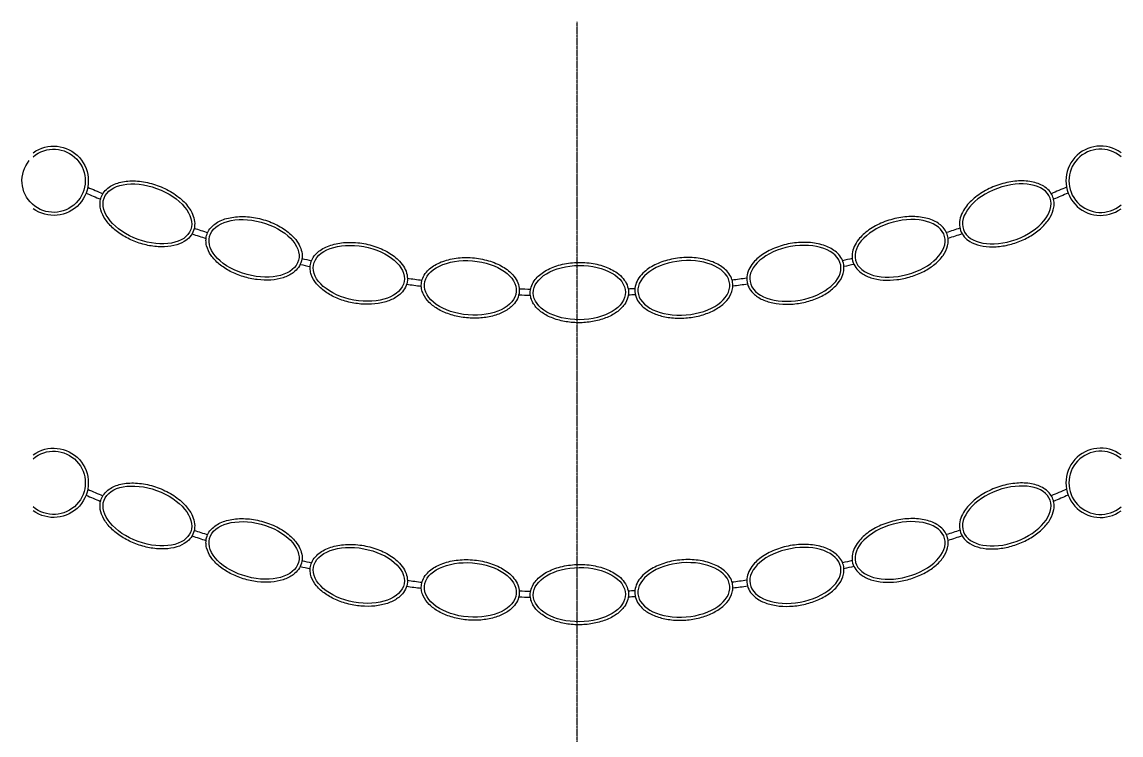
# Model space of a CAD drawing. Extents: x 1332 to 175445, y 256143 to 386027.
# Drawn here: x 76751 to 77478, y 273753 to 274225 of the extents above; entities that cross this region are included whole.
import ezdxf

# ---------------------------------------------------------------- set-up
doc = ezdxf.new("R2010")
doc.units = 0
doc.header["$LTSCALE"] = 10
doc.header["$MEASUREMENT"] = 0
doc.linetypes.add('DOTE', pattern=[2.42, 2, -0.2, 0.02, -0.2])
for name, color, linetype in [('00-Palm-道路中线', 1, 'DOTE'), ('00-填充', 8, 'Continuous'), ('00-立面细', 2, 'Continuous')]:
    doc.layers.add(name, color=color, linetype=linetype)

# ---------------------------------------------------------------- blocks, each defined once
blk = doc.blocks.new('SL')
at = {"layer": '00-填充', "color": 8}
for points in [[(-10, 1030.36, -22.858201), (-12.57, 1027.76, -2.293278)], [(710, 1030.36, 2.161467), (710, 998.44, 2.293278)], [(-10, 830.36, -2.161467), (-10, 798.44, -2.293278)], [(710, 830.36, 2.161467), (710, 798.44, 2.293278)]]:
    blk.add_lwpolyline(points, format="xyb", dxfattribs=at)
at = {"layer": '00-填充'}
for points in [[(-10, 1032.91, -1.972167), (-10, 995.89)], [(710, 1032.91, 1.972167), (710, 995.89)], [(25.01, 1006.27, 0.003239), (34.62, 1002.12, 0.003239)], [(26.11, 1010.16, 0.0034), (36.14, 1005.82, 0.0034)], [(673.89, 1010.16, -0.0034), (663.86, 1005.82, -0.0034)], [(674.98, 1006.27, -0.003239), (665.38, 1002.12, -0.003239)], [(96.62, 982.99, 0.002918), (105.54, 980.08, 0.002918)], [(603.38, 982.99, -0.002918), (594.46, 980.08, -0.002918)], [(95.16, 979.26, 0.003028), (104.46, 976.23, 0.003028)], [(604.84, 979.26, -0.003028), (595.54, 976.23, -0.003028)], [(167.92, 962.9, 0.002029), (174.28, 961.45, 0.002029)], [(532.08, 962.9, -0.002029), (525.72, 961.45, -0.002029)], [(166.79, 959.05, 0.002091), (173.38, 957.55, 0.002091)], [(533.21, 959.05, -0.002091), (526.62, 957.55, -0.002091)], [(237.18, 945.92, 0.003038), (246.91, 944.61, 0.003038)], [(237.7, 949.88, 0.003038), (247.38, 948.58, 0.003038)], [(462.3, 949.88, -0.003038), (452.62, 948.58, -0.003038)], [(462.82, 945.92, -0.003038), (453.09, 944.61, -0.003038)], [(311.42, 938.92, 0.002382), (319.11, 938.59, 0.002382)], [(311.72, 942.91, 0.002341), (319.24, 942.59, 0.002341)], [(388.28, 942.91, -0.001385), (383.83, 942.71, -0.001385)], [(388.58, 938.92, -0.001456), (383.88, 938.71, -0.001456)], [(-10, 832.91, -1.972167), (-10, 795.89, -1.169268)], [(710, 832.91, 1.972167), (710, 795.89, 1.169268)], [(26.11, 810.16, 0.0034), (36.14, 805.82, 0.0034)], [(673.89, 810.16, -0.0034), (663.86, 805.82, -0.0034)], [(25.01, 806.27, 0.003239), (34.62, 802.12, 0.003239)], [(674.98, 806.27, -0.003239), (665.38, 802.12, -0.003239)], [(95.16, 779.26, 0.003028), (104.46, 776.23, 0.003028)], [(96.62, 782.99, 0.002918), (105.54, 780.08, 0.002918)], [(603.38, 782.99, -0.002918), (594.46, 780.08, -0.002918)], [(604.84, 779.26, -0.003028), (595.54, 776.23, -0.003028)], [(166.79, 759.05, 0.002091), (173.38, 757.55, 0.002091)], [(167.92, 762.9, 0.002029), (174.28, 761.45, 0.002029)], [(532.08, 762.9, -0.002029), (525.72, 761.45, -0.002029)], [(533.21, 759.05, -0.002091), (526.62, 757.55, -0.002091)], [(237.7, 749.88, 0.003038), (247.38, 748.58, 0.003038)], [(462.3, 749.88, -0.003038), (452.62, 748.58, -0.003038)], [(237.18, 745.92, 0.003038), (246.91, 744.61, 0.003038)], [(311.72, 742.91, 0.002341), (319.24, 742.59, 0.002341)], [(388.28, 742.91, -0.001385), (383.83, 742.71, -0.001385)], [(462.82, 745.92, -0.003038), (453.09, 744.61, -0.003038)], [(311.42, 738.92, 0.002382), (319.11, 738.59, 0.002382)], [(388.58, 738.92, -0.001456), (383.88, 738.71, -0.001456)]]:
    blk.add_lwpolyline(points, format="xyb", dxfattribs=at)
at = {"layer": '00-填充', "color": 8}
for centre, major_axis in [((65.6, 992.46), (-28.67, 10.42)), ((136.2, 969.65), (-29.46, 7.91)), ((205.53, 953.11), (-30, 5.49)), ((279.33, 943.48), (-30.4, 2.5)), ((351.51, 940.38), (-30.5, -0.29)), ((65.6, 792.46), (-28.67, 10.42)), ((136.2, 769.65), (-29.46, 7.91)), ((205.53, 753.11), (-30, 5.49)), ((279.33, 743.48), (-30.4, 2.5)), ((351.51, 740.38), (-30.5, -0.29))]:
    blk.add_ellipse(centre, major_axis=major_axis, ratio=0.589064, dxfattribs=at)
at = {"layer": '00-填充', "color": 8, "extrusion": (0, 0, -1)}
for centre, major_axis in [((634.4, 992.46), (28.67, 10.42)), ((563.8, 969.65), (29.46, 7.91)), ((494.47, 953.11), (30, 5.49)), ((420.67, 943.48), (30.4, 2.5)), ((634.4, 792.46), (28.67, 10.42)), ((563.8, 769.65), (29.46, 7.91)), ((494.47, 753.11), (30, 5.49)), ((420.67, 743.48), (30.4, 2.5))]:
    blk.add_ellipse(centre, major_axis=major_axis, ratio=0.589064, dxfattribs=at)
at = {"layer": '00-填充'}
for points, knots in [([(35.05, 1003.56), (34.67, 1002.51), (34.43, 1001.41), (34.23, 999.16), (34.28, 998), (34.8, 994.65), (35.63, 992.43), (38.12, 988.12), (39.78, 986.04), (43.76, 982.12), (46.09, 980.29), (51.21, 977.02), (54, 975.59), (59.84, 973.22), (62.88, 972.29), (68.95, 971.01), (71.98, 970.66), (77.8, 970.58), (80.58, 970.85), (85.68, 972.03), (88, 972.93), (91.45, 975.04), (92.74, 976.11), (94.84, 978.57), (95.65, 979.95), (96.71, 982.93), (96.95, 984.52), (96.88, 987.75), (96.56, 989.4), (95.42, 992.67), (94.6, 994.29), (91.94, 998.33), (89.78, 1000.7), (84.64, 1005.01), (81.66, 1006.96), (75.23, 1010.25), (71.77, 1011.59), (64.75, 1013.51), (61.19, 1014.09), (54.35, 1014.42), (51.08, 1014.16), (45.15, 1012.81), (42.5, 1011.71), (39, 1009.27), (37.85, 1008.19), (36.12, 1005.93), (35.49, 1004.78), (35.05, 1003.56)], [0, 0, 0, 0, 0.156805, 0.156805, 0.31361, 0.31361, 0.6122, 0.6122, 0.910791, 0.910791, 1.209382, 1.209382, 1.507973, 1.507973, 1.806563, 1.806563, 2.105154, 2.105154, 2.403745, 2.403745, 2.702336, 2.702336, 2.924037, 2.924037, 3.145738, 3.145738, 3.36744, 3.36744, 3.589141, 3.589141, 3.810843, 3.810843, 4.157343, 4.157343, 4.503842, 4.503842, 4.850342, 4.850342, 5.196842, 5.196842, 5.543342, 5.543342, 5.889842, 5.889842, 6.100997, 6.100997, 6.283185, 6.283185, 6.283185, 6.283185]), ([(664.95, 1003.56), (665.33, 1002.51), (665.57, 1001.41), (665.77, 999.16), (665.72, 998), (665.2, 994.65), (664.37, 992.43), (661.88, 988.12), (660.22, 986.04), (656.24, 982.12), (653.91, 980.29), (648.79, 977.02), (646, 975.59), (640.16, 973.22), (637.12, 972.29), (631.05, 971.01), (628.02, 970.66), (622.2, 970.58), (619.42, 970.85), (614.32, 972.03), (612, 972.93), (608.55, 975.04), (607.26, 976.11), (605.16, 978.57), (604.35, 979.95), (603.29, 982.93), (603.05, 984.52), (603.12, 987.75), (603.44, 989.4), (604.58, 992.67), (605.4, 994.29), (608.06, 998.33), (610.22, 1000.7), (615.36, 1005.01), (618.34, 1006.96), (624.77, 1010.25), (628.23, 1011.59), (635.25, 1013.51), (638.81, 1014.09), (645.65, 1014.42), (648.92, 1014.16), (654.85, 1012.81), (657.5, 1011.71), (661, 1009.27), (662.15, 1008.19), (663.87, 1005.93), (664.51, 1004.78), (664.95, 1003.56)], [0, 0, 0, 0, 0.156805, 0.156805, 0.31361, 0.31361, 0.6122, 0.6122, 0.910791, 0.910791, 1.209382, 1.209382, 1.507973, 1.507973, 1.806563, 1.806563, 2.105154, 2.105154, 2.403745, 2.403745, 2.702336, 2.702336, 2.924037, 2.924037, 3.145738, 3.145738, 3.36744, 3.36744, 3.589141, 3.589141, 3.810843, 3.810843, 4.157343, 4.157343, 4.503842, 4.503842, 4.850342, 4.850342, 5.196842, 5.196842, 5.543342, 5.543342, 5.889842, 5.889842, 6.100997, 6.100997, 6.283185, 6.283185, 6.283185, 6.283185]), ([(104.81, 978.07), (104.52, 976.99), (104.38, 975.88), (104.38, 973.62), (104.52, 972.47), (105.33, 969.17), (106.35, 967.04), (109.2, 962.96), (111.03, 961.02), (115.34, 957.46), (117.81, 955.84), (123.19, 953.03), (126.1, 951.84), (132.12, 949.98), (135.23, 949.32), (141.39, 948.56), (144.44, 948.48), (150.24, 948.9), (152.99, 949.41), (157.97, 951.02), (160.2, 952.12), (163.46, 954.52), (164.65, 955.7), (166.53, 958.33), (167.22, 959.77), (168.01, 962.83), (168.12, 964.43), (167.77, 967.65), (167.31, 969.26), (165.89, 972.42), (164.94, 973.96), (161.94, 977.76), (159.58, 979.93), (154.09, 983.79), (150.96, 985.48), (144.27, 988.2), (140.7, 989.24), (133.55, 990.54), (129.95, 990.82), (123.11, 990.55), (119.87, 990.02), (114.08, 988.16), (111.53, 986.84), (108.26, 984.1), (107.2, 982.93), (105.68, 980.53), (105.15, 979.33), (104.81, 978.07)], [0, 0, 0, 0, 0.156805, 0.156805, 0.31361, 0.31361, 0.6122, 0.6122, 0.910791, 0.910791, 1.209382, 1.209382, 1.507973, 1.507973, 1.806563, 1.806563, 2.105154, 2.105154, 2.403745, 2.403745, 2.702335, 2.702335, 2.924037, 2.924037, 3.145738, 3.145738, 3.36744, 3.36744, 3.589141, 3.589141, 3.810843, 3.810843, 4.157343, 4.157343, 4.503842, 4.503842, 4.850342, 4.850342, 5.196842, 5.196842, 5.543342, 5.543342, 5.889842, 5.889842, 6.100997, 6.100997, 6.283185, 6.283185, 6.283185, 6.283185]), ([(595.19, 978.07), (595.48, 976.99), (595.62, 975.88), (595.62, 973.62), (595.48, 972.47), (594.67, 969.17), (593.65, 967.04), (590.8, 962.96), (588.97, 961.02), (584.66, 957.46), (582.19, 955.84), (576.81, 953.03), (573.9, 951.84), (567.88, 949.98), (564.77, 949.32), (558.61, 948.56), (555.56, 948.48), (549.76, 948.9), (547.01, 949.41), (542.03, 951.02), (539.8, 952.12), (536.54, 954.52), (535.35, 955.7), (533.47, 958.33), (532.78, 959.77), (531.99, 962.83), (531.88, 964.43), (532.23, 967.65), (532.69, 969.26), (534.11, 972.42), (535.06, 973.96), (538.06, 977.76), (540.42, 979.93), (545.91, 983.79), (549.04, 985.48), (555.73, 988.2), (559.3, 989.24), (566.45, 990.54), (570.05, 990.82), (576.89, 990.55), (580.13, 990.02), (585.92, 988.16), (588.47, 986.84), (591.74, 984.1), (592.8, 982.93), (594.32, 980.53), (594.85, 979.33), (595.19, 978.07)], [0, 0, 0, 0, 0.156805, 0.156805, 0.31361, 0.31361, 0.6122, 0.6122, 0.910791, 0.910791, 1.209382, 1.209382, 1.507973, 1.507973, 1.806563, 1.806563, 2.105154, 2.105154, 2.403745, 2.403745, 2.702335, 2.702335, 2.924037, 2.924037, 3.145738, 3.145738, 3.36744, 3.36744, 3.589141, 3.589141, 3.810843, 3.810843, 4.157343, 4.157343, 4.503842, 4.503842, 4.850342, 4.850342, 5.196842, 5.196842, 5.543342, 5.543342, 5.889842, 5.889842, 6.100997, 6.100997, 6.283185, 6.283185, 6.283185, 6.283185]), ([(173.56, 958.96), (173.36, 957.86), (173.3, 956.74), (173.49, 954.49), (173.72, 953.36), (174.8, 950.13), (175.99, 948.09), (179.16, 944.26), (181.14, 942.47), (185.72, 939.28), (188.32, 937.86), (193.91, 935.49), (196.91, 934.54), (203.06, 933.18), (206.21, 932.77), (212.41, 932.52), (215.46, 932.68), (221.21, 933.57), (223.91, 934.31), (228.74, 936.31), (230.87, 937.59), (233.92, 940.25), (235.01, 941.52), (236.67, 944.29), (237.24, 945.79), (237.79, 948.9), (237.77, 950.5), (237.15, 953.68), (236.57, 955.25), (234.9, 958.29), (233.82, 959.75), (230.52, 963.29), (228, 965.26), (222.21, 968.66), (218.95, 970.09), (212.06, 972.26), (208.43, 973), (201.19, 973.72), (197.58, 973.7), (190.78, 972.89), (187.59, 972.09), (181.98, 969.77), (179.55, 968.24), (176.5, 965.25), (175.55, 964), (174.22, 961.48), (173.79, 960.24), (173.56, 958.96)], [0, 0, 0, 0, 0.156805, 0.156805, 0.31361, 0.31361, 0.6122, 0.6122, 0.910791, 0.910791, 1.209382, 1.209382, 1.507973, 1.507973, 1.806563, 1.806563, 2.105154, 2.105154, 2.403745, 2.403745, 2.702336, 2.702336, 2.924037, 2.924037, 3.145738, 3.145738, 3.36744, 3.36744, 3.589141, 3.589141, 3.810843, 3.810843, 4.157343, 4.157343, 4.503842, 4.503842, 4.850342, 4.850342, 5.196842, 5.196842, 5.543342, 5.543342, 5.889842, 5.889842, 6.100997, 6.100997, 6.283185, 6.283185, 6.283185, 6.283185]), ([(526.44, 958.96), (526.64, 957.86), (526.7, 956.74), (526.51, 954.49), (526.28, 953.36), (525.2, 950.13), (524.01, 948.09), (520.84, 944.26), (518.86, 942.47), (514.28, 939.28), (511.68, 937.86), (506.09, 935.49), (503.09, 934.54), (496.94, 933.18), (493.79, 932.77), (487.59, 932.52), (484.54, 932.68), (478.79, 933.57), (476.09, 934.31), (471.26, 936.31), (469.13, 937.59), (466.08, 940.25), (464.99, 941.52), (463.33, 944.29), (462.76, 945.79), (462.21, 948.9), (462.23, 950.5), (462.85, 953.68), (463.43, 955.25), (465.1, 958.29), (466.18, 959.75), (469.48, 963.29), (472, 965.26), (477.79, 968.66), (481.05, 970.09), (487.94, 972.26), (491.57, 973), (498.81, 973.72), (502.42, 973.7), (509.22, 972.89), (512.41, 972.09), (518.02, 969.77), (520.45, 968.24), (523.5, 965.25), (524.45, 964), (525.78, 961.48), (526.21, 960.24), (526.44, 958.96)], [0, 0, 0, 0, 0.156805, 0.156805, 0.31361, 0.31361, 0.6122, 0.6122, 0.910791, 0.910791, 1.209382, 1.209382, 1.507973, 1.507973, 1.806563, 1.806563, 2.105154, 2.105154, 2.403745, 2.403745, 2.702336, 2.702336, 2.924037, 2.924037, 3.145738, 3.145738, 3.36744, 3.36744, 3.589141, 3.589141, 3.810843, 3.810843, 4.157343, 4.157343, 4.503842, 4.503842, 4.850342, 4.850342, 5.196842, 5.196842, 5.543342, 5.543342, 5.889842, 5.889842, 6.100997, 6.100997, 6.283185, 6.283185, 6.283185, 6.283185]), ([(246.94, 946.14), (246.85, 945.03), (246.9, 943.91), (247.31, 941.68), (247.66, 940.58), (249.05, 937.48), (250.43, 935.56), (253.97, 932.06), (256.11, 930.48), (260.99, 927.75), (263.71, 926.6), (269.51, 924.8), (272.59, 924.15), (278.84, 923.4), (282.02, 923.3), (288.21, 923.66), (291.23, 924.13), (296.86, 925.58), (299.48, 926.58), (304.09, 929.06), (306.08, 930.54), (308.86, 933.48), (309.82, 934.85), (311.2, 937.78), (311.61, 939.33), (311.85, 942.47), (311.67, 944.07), (310.74, 947.17), (310, 948.68), (308.05, 951.53), (306.83, 952.88), (303.2, 956.08), (300.49, 957.79), (294.4, 960.6), (291.01, 961.7), (283.94, 963.18), (280.25, 963.56), (272.97, 963.56), (269.39, 963.18), (262.7, 961.7), (259.61, 960.59), (254.25, 957.73), (251.98, 955.97), (249.25, 952.69), (248.42, 951.35), (247.35, 948.71), (247.04, 947.44), (246.94, 946.14)], [0, 0, 0, 0, 0.156805, 0.156805, 0.31361, 0.31361, 0.6122, 0.6122, 0.910791, 0.910791, 1.209382, 1.209382, 1.507973, 1.507973, 1.806563, 1.806563, 2.105154, 2.105154, 2.403745, 2.403745, 2.702335, 2.702335, 2.924037, 2.924037, 3.145738, 3.145738, 3.36744, 3.36744, 3.589141, 3.589141, 3.810843, 3.810843, 4.157343, 4.157343, 4.503843, 4.503843, 4.850342, 4.850342, 5.196842, 5.196842, 5.543342, 5.543342, 5.889842, 5.889842, 6.100997, 6.100997, 6.283185, 6.283185, 6.283185, 6.283185]), ([(319.01, 940.07), (319.02, 938.95), (319.18, 937.84), (319.79, 935.66), (320.23, 934.6), (321.9, 931.64), (323.46, 929.85), (327.3, 926.69), (329.58, 925.32), (334.68, 923.04), (337.5, 922.14), (343.44, 920.88), (346.56, 920.51), (352.86, 920.34), (356.03, 920.53), (362.17, 921.46), (365.13, 922.19), (370.61, 924.16), (373.12, 925.39), (377.48, 928.27), (379.33, 929.93), (381.83, 933.12), (382.66, 934.57), (383.76, 937.61), (384.04, 939.19), (383.99, 942.35), (383.66, 943.92), (382.46, 946.92), (381.58, 948.36), (379.37, 951.02), (378.04, 952.25), (374.13, 955.1), (371.27, 956.56), (364.95, 958.8), (361.48, 959.59), (354.3, 960.41), (350.59, 960.46), (343.35, 959.79), (339.81, 959.09), (333.29, 957), (330.31, 955.62), (325.23, 952.28), (323.14, 950.32), (320.71, 946.8), (320.01, 945.39), (319.19, 942.67), (319, 941.37), (319.01, 940.07)], [0, 0, 0, 0, 0.156805, 0.156805, 0.31361, 0.31361, 0.6122, 0.6122, 0.910791, 0.910791, 1.209382, 1.209382, 1.507973, 1.507973, 1.806563, 1.806563, 2.105154, 2.105154, 2.403745, 2.403745, 2.702336, 2.702336, 2.924037, 2.924037, 3.145739, 3.145739, 3.36744, 3.36744, 3.589141, 3.589141, 3.810843, 3.810843, 4.157343, 4.157343, 4.503842, 4.503842, 4.850342, 4.850342, 5.196842, 5.196842, 5.543342, 5.543342, 5.889842, 5.889842, 6.100997, 6.100997, 6.283185, 6.283185, 6.283185, 6.283185]), ([(453.06, 946.14), (453.15, 945.03), (453.1, 943.91), (452.69, 941.68), (452.34, 940.58), (450.95, 937.48), (449.57, 935.56), (446.03, 932.06), (443.89, 930.48), (439.01, 927.75), (436.29, 926.6), (430.49, 924.8), (427.41, 924.15), (421.16, 923.4), (417.98, 923.3), (411.79, 923.66), (408.77, 924.13), (403.14, 925.58), (400.52, 926.58), (395.91, 929.06), (393.92, 930.54), (391.14, 933.48), (390.18, 934.85), (388.8, 937.78), (388.39, 939.33), (388.15, 942.47), (388.33, 944.07), (389.26, 947.17), (390, 948.68), (391.95, 951.53), (393.17, 952.88), (396.8, 956.08), (399.51, 957.79), (405.6, 960.6), (408.99, 961.7), (416.06, 963.18), (419.75, 963.56), (427.03, 963.56), (430.61, 963.18), (437.3, 961.7), (440.39, 960.59), (445.75, 957.73), (448.02, 955.97), (450.75, 952.69), (451.58, 951.35), (452.65, 948.71), (452.96, 947.44), (453.06, 946.14)], [0, 0, 0, 0, 0.156805, 0.156805, 0.31361, 0.31361, 0.6122, 0.6122, 0.910791, 0.910791, 1.209382, 1.209382, 1.507973, 1.507973, 1.806563, 1.806563, 2.105154, 2.105154, 2.403745, 2.403745, 2.702335, 2.702335, 2.924037, 2.924037, 3.145738, 3.145738, 3.36744, 3.36744, 3.589141, 3.589141, 3.810843, 3.810843, 4.157343, 4.157343, 4.503843, 4.503843, 4.850342, 4.850342, 5.196842, 5.196842, 5.543342, 5.543342, 5.889842, 5.889842, 6.100997, 6.100997, 6.283185, 6.283185, 6.283185, 6.283185]), ([(35.05, 803.56), (34.67, 802.51), (34.43, 801.41), (34.23, 799.16), (34.28, 798), (34.8, 794.65), (35.63, 792.43), (38.12, 788.12), (39.78, 786.04), (43.76, 782.12), (46.09, 780.29), (51.21, 777.02), (54, 775.59), (59.84, 773.22), (62.88, 772.29), (68.95, 771.01), (71.98, 770.66), (77.8, 770.58), (80.58, 770.85), (85.68, 772.03), (88, 772.93), (91.45, 775.04), (92.74, 776.11), (94.84, 778.57), (95.65, 779.95), (96.71, 782.93), (96.95, 784.52), (96.88, 787.75), (96.56, 789.4), (95.42, 792.67), (94.6, 794.29), (91.94, 798.33), (89.78, 800.7), (84.64, 805.01), (81.66, 806.96), (75.23, 810.25), (71.77, 811.59), (64.75, 813.51), (61.19, 814.09), (54.35, 814.42), (51.08, 814.16), (45.15, 812.81), (42.5, 811.71), (39, 809.27), (37.85, 808.19), (36.12, 805.93), (35.49, 804.78), (35.05, 803.56)], [0, 0, 0, 0, 0.156805, 0.156805, 0.31361, 0.31361, 0.6122, 0.6122, 0.910791, 0.910791, 1.209382, 1.209382, 1.507973, 1.507973, 1.806563, 1.806563, 2.105154, 2.105154, 2.403745, 2.403745, 2.702336, 2.702336, 2.924037, 2.924037, 3.145738, 3.145738, 3.36744, 3.36744, 3.589141, 3.589141, 3.810843, 3.810843, 4.157343, 4.157343, 4.503842, 4.503842, 4.850342, 4.850342, 5.196842, 5.196842, 5.543342, 5.543342, 5.889842, 5.889842, 6.100997, 6.100997, 6.283185, 6.283185, 6.283185, 6.283185]), ([(664.95, 803.56), (665.33, 802.51), (665.57, 801.41), (665.77, 799.16), (665.72, 798), (665.2, 794.65), (664.37, 792.43), (661.88, 788.12), (660.22, 786.04), (656.24, 782.12), (653.91, 780.29), (648.79, 777.02), (646, 775.59), (640.16, 773.22), (637.12, 772.29), (631.05, 771.01), (628.02, 770.66), (622.2, 770.58), (619.42, 770.85), (614.32, 772.03), (612, 772.93), (608.55, 775.04), (607.26, 776.11), (605.16, 778.57), (604.35, 779.95), (603.29, 782.93), (603.05, 784.52), (603.12, 787.75), (603.44, 789.4), (604.58, 792.67), (605.4, 794.29), (608.06, 798.33), (610.22, 800.7), (615.36, 805.01), (618.34, 806.96), (624.77, 810.25), (628.23, 811.59), (635.25, 813.51), (638.81, 814.09), (645.65, 814.42), (648.92, 814.16), (654.85, 812.81), (657.5, 811.71), (661, 809.27), (662.15, 808.19), (663.87, 805.93), (664.51, 804.78), (664.95, 803.56)], [0, 0, 0, 0, 0.156805, 0.156805, 0.31361, 0.31361, 0.6122, 0.6122, 0.910791, 0.910791, 1.209382, 1.209382, 1.507973, 1.507973, 1.806563, 1.806563, 2.105154, 2.105154, 2.403745, 2.403745, 2.702336, 2.702336, 2.924037, 2.924037, 3.145738, 3.145738, 3.36744, 3.36744, 3.589141, 3.589141, 3.810843, 3.810843, 4.157343, 4.157343, 4.503842, 4.503842, 4.850342, 4.850342, 5.196842, 5.196842, 5.543342, 5.543342, 5.889842, 5.889842, 6.100997, 6.100997, 6.283185, 6.283185, 6.283185, 6.283185]), ([(104.81, 778.07), (104.52, 776.99), (104.38, 775.88), (104.38, 773.62), (104.52, 772.47), (105.33, 769.17), (106.35, 767.04), (109.2, 762.96), (111.03, 761.02), (115.34, 757.46), (117.81, 755.84), (123.19, 753.03), (126.1, 751.84), (132.12, 749.98), (135.23, 749.32), (141.39, 748.56), (144.44, 748.48), (150.24, 748.9), (152.99, 749.41), (157.97, 751.02), (160.2, 752.12), (163.46, 754.52), (164.65, 755.7), (166.53, 758.33), (167.22, 759.77), (168.01, 762.83), (168.12, 764.43), (167.77, 767.65), (167.31, 769.26), (165.89, 772.42), (164.94, 773.96), (161.94, 777.76), (159.58, 779.93), (154.09, 783.79), (150.96, 785.48), (144.27, 788.2), (140.7, 789.24), (133.55, 790.54), (129.95, 790.82), (123.11, 790.55), (119.87, 790.02), (114.08, 788.16), (111.53, 786.84), (108.26, 784.1), (107.2, 782.93), (105.68, 780.53), (105.15, 779.33), (104.81, 778.07)], [0, 0, 0, 0, 0.156805, 0.156805, 0.31361, 0.31361, 0.6122, 0.6122, 0.910791, 0.910791, 1.209382, 1.209382, 1.507973, 1.507973, 1.806563, 1.806563, 2.105154, 2.105154, 2.403745, 2.403745, 2.702335, 2.702335, 2.924037, 2.924037, 3.145738, 3.145738, 3.36744, 3.36744, 3.589141, 3.589141, 3.810843, 3.810843, 4.157343, 4.157343, 4.503842, 4.503842, 4.850342, 4.850342, 5.196842, 5.196842, 5.543342, 5.543342, 5.889842, 5.889842, 6.100997, 6.100997, 6.283185, 6.283185, 6.283185, 6.283185]), ([(595.19, 778.07), (595.48, 776.99), (595.62, 775.88), (595.62, 773.62), (595.48, 772.47), (594.67, 769.17), (593.65, 767.04), (590.8, 762.96), (588.97, 761.02), (584.66, 757.46), (582.19, 755.84), (576.81, 753.03), (573.9, 751.84), (567.88, 749.98), (564.77, 749.32), (558.61, 748.56), (555.56, 748.48), (549.76, 748.9), (547.01, 749.41), (542.03, 751.02), (539.8, 752.12), (536.54, 754.52), (535.35, 755.7), (533.47, 758.33), (532.78, 759.77), (531.99, 762.83), (531.88, 764.43), (532.23, 767.65), (532.69, 769.26), (534.11, 772.42), (535.06, 773.96), (538.06, 777.76), (540.42, 779.93), (545.91, 783.79), (549.04, 785.48), (555.73, 788.2), (559.3, 789.24), (566.45, 790.54), (570.05, 790.82), (576.89, 790.55), (580.13, 790.02), (585.92, 788.16), (588.47, 786.84), (591.74, 784.1), (592.8, 782.93), (594.32, 780.53), (594.85, 779.33), (595.19, 778.07)], [0, 0, 0, 0, 0.156805, 0.156805, 0.31361, 0.31361, 0.6122, 0.6122, 0.910791, 0.910791, 1.209382, 1.209382, 1.507973, 1.507973, 1.806563, 1.806563, 2.105154, 2.105154, 2.403745, 2.403745, 2.702335, 2.702335, 2.924037, 2.924037, 3.145738, 3.145738, 3.36744, 3.36744, 3.589141, 3.589141, 3.810843, 3.810843, 4.157343, 4.157343, 4.503842, 4.503842, 4.850342, 4.850342, 5.196842, 5.196842, 5.543342, 5.543342, 5.889842, 5.889842, 6.100997, 6.100997, 6.283185, 6.283185, 6.283185, 6.283185]), ([(173.56, 758.96), (173.36, 757.86), (173.3, 756.74), (173.49, 754.49), (173.72, 753.36), (174.8, 750.13), (175.99, 748.09), (179.16, 744.26), (181.14, 742.47), (185.72, 739.28), (188.32, 737.86), (193.91, 735.49), (196.91, 734.54), (203.06, 733.18), (206.21, 732.77), (212.41, 732.52), (215.46, 732.68), (221.21, 733.57), (223.91, 734.31), (228.74, 736.31), (230.87, 737.59), (233.92, 740.25), (235.01, 741.52), (236.67, 744.29), (237.24, 745.79), (237.79, 748.9), (237.77, 750.5), (237.15, 753.68), (236.57, 755.25), (234.9, 758.29), (233.82, 759.75), (230.52, 763.29), (228, 765.26), (222.21, 768.66), (218.95, 770.09), (212.06, 772.26), (208.43, 773), (201.19, 773.72), (197.58, 773.7), (190.78, 772.89), (187.59, 772.09), (181.98, 769.77), (179.55, 768.24), (176.5, 765.25), (175.55, 764), (174.22, 761.48), (173.79, 760.24), (173.56, 758.96)], [0, 0, 0, 0, 0.156805, 0.156805, 0.31361, 0.31361, 0.6122, 0.6122, 0.910791, 0.910791, 1.209382, 1.209382, 1.507973, 1.507973, 1.806563, 1.806563, 2.105154, 2.105154, 2.403745, 2.403745, 2.702336, 2.702336, 2.924037, 2.924037, 3.145738, 3.145738, 3.36744, 3.36744, 3.589141, 3.589141, 3.810843, 3.810843, 4.157343, 4.157343, 4.503842, 4.503842, 4.850342, 4.850342, 5.196842, 5.196842, 5.543342, 5.543342, 5.889842, 5.889842, 6.100997, 6.100997, 6.283185, 6.283185, 6.283185, 6.283185]), ([(526.44, 758.96), (526.64, 757.86), (526.7, 756.74), (526.51, 754.49), (526.28, 753.36), (525.2, 750.13), (524.01, 748.09), (520.84, 744.26), (518.86, 742.47), (514.28, 739.28), (511.68, 737.86), (506.09, 735.49), (503.09, 734.54), (496.94, 733.18), (493.79, 732.77), (487.59, 732.52), (484.54, 732.68), (478.79, 733.57), (476.09, 734.31), (471.26, 736.31), (469.13, 737.59), (466.08, 740.25), (464.99, 741.52), (463.33, 744.29), (462.76, 745.79), (462.21, 748.9), (462.23, 750.5), (462.85, 753.68), (463.43, 755.25), (465.1, 758.29), (466.18, 759.75), (469.48, 763.29), (472, 765.26), (477.79, 768.66), (481.05, 770.09), (487.94, 772.26), (491.57, 773), (498.81, 773.72), (502.42, 773.7), (509.22, 772.89), (512.41, 772.09), (518.02, 769.77), (520.45, 768.24), (523.5, 765.25), (524.45, 764), (525.78, 761.48), (526.21, 760.24), (526.44, 758.96)], [0, 0, 0, 0, 0.156805, 0.156805, 0.31361, 0.31361, 0.6122, 0.6122, 0.910791, 0.910791, 1.209382, 1.209382, 1.507973, 1.507973, 1.806563, 1.806563, 2.105154, 2.105154, 2.403745, 2.403745, 2.702336, 2.702336, 2.924037, 2.924037, 3.145738, 3.145738, 3.36744, 3.36744, 3.589141, 3.589141, 3.810843, 3.810843, 4.157343, 4.157343, 4.503842, 4.503842, 4.850342, 4.850342, 5.196842, 5.196842, 5.543342, 5.543342, 5.889842, 5.889842, 6.100997, 6.100997, 6.283185, 6.283185, 6.283185, 6.283185]), ([(246.94, 746.14), (246.85, 745.03), (246.9, 743.91), (247.31, 741.68), (247.66, 740.58), (249.05, 737.48), (250.43, 735.56), (253.97, 732.06), (256.11, 730.48), (260.99, 727.75), (263.71, 726.6), (269.51, 724.8), (272.59, 724.15), (278.84, 723.4), (282.02, 723.3), (288.21, 723.66), (291.23, 724.13), (296.86, 725.58), (299.48, 726.58), (304.09, 729.06), (306.08, 730.54), (308.86, 733.48), (309.82, 734.85), (311.2, 737.78), (311.61, 739.33), (311.85, 742.47), (311.67, 744.07), (310.74, 747.17), (310, 748.68), (308.05, 751.53), (306.83, 752.88), (303.2, 756.08), (300.49, 757.79), (294.4, 760.6), (291.01, 761.7), (283.94, 763.18), (280.25, 763.56), (272.97, 763.56), (269.39, 763.18), (262.7, 761.7), (259.61, 760.59), (254.25, 757.73), (251.98, 755.97), (249.25, 752.69), (248.42, 751.35), (247.35, 748.71), (247.04, 747.44), (246.94, 746.14)], [0, 0, 0, 0, 0.156805, 0.156805, 0.31361, 0.31361, 0.6122, 0.6122, 0.910791, 0.910791, 1.209382, 1.209382, 1.507973, 1.507973, 1.806563, 1.806563, 2.105154, 2.105154, 2.403745, 2.403745, 2.702335, 2.702335, 2.924037, 2.924037, 3.145738, 3.145738, 3.36744, 3.36744, 3.589141, 3.589141, 3.810843, 3.810843, 4.157343, 4.157343, 4.503843, 4.503843, 4.850342, 4.850342, 5.196842, 5.196842, 5.543342, 5.543342, 5.889842, 5.889842, 6.100997, 6.100997, 6.283185, 6.283185, 6.283185, 6.283185]), ([(319.01, 740.07), (319.02, 738.95), (319.18, 737.84), (319.79, 735.66), (320.23, 734.6), (321.9, 731.64), (323.46, 729.85), (327.3, 726.69), (329.58, 725.32), (334.68, 723.04), (337.5, 722.14), (343.44, 720.88), (346.56, 720.51), (352.86, 720.34), (356.03, 720.53), (362.17, 721.46), (365.13, 722.19), (370.61, 724.16), (373.12, 725.39), (377.48, 728.27), (379.33, 729.93), (381.83, 733.12), (382.66, 734.57), (383.76, 737.61), (384.04, 739.19), (383.99, 742.35), (383.66, 743.92), (382.46, 746.92), (381.58, 748.36), (379.37, 751.02), (378.04, 752.25), (374.13, 755.1), (371.27, 756.56), (364.95, 758.8), (361.48, 759.59), (354.3, 760.41), (350.59, 760.46), (343.35, 759.79), (339.81, 759.09), (333.29, 757), (330.31, 755.62), (325.23, 752.28), (323.14, 750.32), (320.71, 746.8), (320.01, 745.39), (319.19, 742.67), (319, 741.37), (319.01, 740.07)], [0, 0, 0, 0, 0.156805, 0.156805, 0.31361, 0.31361, 0.6122, 0.6122, 0.910791, 0.910791, 1.209382, 1.209382, 1.507973, 1.507973, 1.806563, 1.806563, 2.105154, 2.105154, 2.403745, 2.403745, 2.702336, 2.702336, 2.924037, 2.924037, 3.145739, 3.145739, 3.36744, 3.36744, 3.589141, 3.589141, 3.810843, 3.810843, 4.157343, 4.157343, 4.503842, 4.503842, 4.850342, 4.850342, 5.196842, 5.196842, 5.543342, 5.543342, 5.889842, 5.889842, 6.100997, 6.100997, 6.283185, 6.283185, 6.283185, 6.283185]), ([(453.06, 746.14), (453.15, 745.03), (453.1, 743.91), (452.69, 741.68), (452.34, 740.58), (450.95, 737.48), (449.57, 735.56), (446.03, 732.06), (443.89, 730.48), (439.01, 727.75), (436.29, 726.6), (430.49, 724.8), (427.41, 724.15), (421.16, 723.4), (417.98, 723.3), (411.79, 723.66), (408.77, 724.13), (403.14, 725.58), (400.52, 726.58), (395.91, 729.06), (393.92, 730.54), (391.14, 733.48), (390.18, 734.85), (388.8, 737.78), (388.39, 739.33), (388.15, 742.47), (388.33, 744.07), (389.26, 747.17), (390, 748.68), (391.95, 751.53), (393.17, 752.88), (396.8, 756.08), (399.51, 757.79), (405.6, 760.6), (408.99, 761.7), (416.06, 763.18), (419.75, 763.56), (427.03, 763.56), (430.61, 763.18), (437.3, 761.7), (440.39, 760.59), (445.75, 757.73), (448.02, 755.97), (450.75, 752.69), (451.58, 751.35), (452.65, 748.71), (452.96, 747.44), (453.06, 746.14)], [0, 0, 0, 0, 0.156805, 0.156805, 0.31361, 0.31361, 0.6122, 0.6122, 0.910791, 0.910791, 1.209382, 1.209382, 1.507973, 1.507973, 1.806563, 1.806563, 2.105154, 2.105154, 2.403745, 2.403745, 2.702335, 2.702335, 2.924037, 2.924037, 3.145738, 3.145738, 3.36744, 3.36744, 3.589141, 3.589141, 3.810843, 3.810843, 4.157343, 4.157343, 4.503843, 4.503843, 4.850342, 4.850342, 5.196842, 5.196842, 5.543342, 5.543342, 5.889842, 5.889842, 6.100997, 6.100997, 6.283185, 6.283185, 6.283185, 6.283185])]:
    blk.add_open_spline(points, degree=3, knots=knots, dxfattribs=at)

msp = doc.modelspace()

# ---------------------------------------------------------------- linework, layer by layer
at = {"layer": '00-Palm-道路中线', "ltscale": 0.1}
msp.add_lwpolyline([(77118.17, 272802.3), (77118.17, 274225.11)], dxfattribs=at)

# ---------------------------------------------------------------- block references
at = {"layer": '00-立面细', "color": 8}
msp.add_blockref('SL', (76768.17, 273105.56), dxfattribs=at)

doc.saveas('drawing.dxf')
